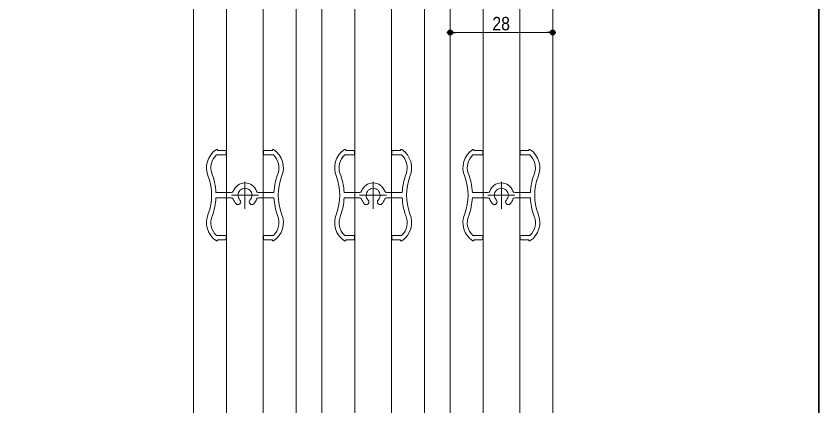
# Model space of a CAD drawing. Units: millimetres, scale not verified. Extents: x -4547 to 4547, y -2305 to 2305.
# Drawn here: x 16 to 1659, y -1036 to -237 of the extents above; entities that cross this region are included whole.
import ezdxf
from ezdxf.enums import TextEntityAlignment as Align

# ---------------------------------------------------------------- set-up
doc = ezdxf.new("R2010")
doc.units = ezdxf.units.MM
doc.header["$LTSCALE"] = 20
doc.header["$PDMODE"] = 32
doc.header["$PDSIZE"] = 10
for name, color, linetype, lineweight in [('0-0_3一般', 7, 'Continuous', 15), ('0-1_2寸法-1', 7, 'Continuous', 15), ('0-2_0', 7, 'Continuous', 25), ('0-5_1図面枠', 7, 'Continuous', 20)]:
    doc.layers.add(name, color=color, linetype=linetype, lineweight=lineweight)
doc.layers.add('0-3_Defpoints', color=7, linetype='Continuous')
doc.styles.add('ＭＳ Ｐゴシック', font='')
doc.styles.get('ＭＳ Ｐゴシック').set_extended_font_data('MS PGothic')

# ---------------------------------------------------------------- blocks, each defined once
blk = doc.blocks.new('グループ-36')
at = {"layer": '0-0_3一般', "lineweight": 5}
for p, q in [((35372.5, -9772.5), (35327.5, -9772.5)), ((35372.5, -9817.5), (35372.5, -9772.5)), ((35702.5, -9817.5), (35372.5, -9817.5)), ((35732.5, -9967.5), (35732.5, -9847.5)), ((37262.5, -9847.5), (37262.5, -9967.5)), ((37622.5, -9817.5), (37292.5, -9817.5)), ((37622.5, -9772.5), (37622.5, -9817.5)), ((37667.5, -9772.5), (37622.5, -9772.5)), ((40622.5, -9772.5), (40577.5, -9772.5)), ((40622.5, -9817.5), (40622.5, -9772.5)), ((40952.5, -9817.5), (40622.5, -9817.5)), ((40982.5, -9967.5), (40982.5, -9847.5)), ((42512.5, -9847.5), (42512.5, -9967.5)), ((42872.5, -9817.5), (42542.5, -9817.5)), ((42872.5, -9772.5), (42872.5, -9817.5)), ((42917.5, -9772.5), (42872.5, -9772.5)), ((46232.5, -9967.5), (46232.5, -9847.5)), ((47762.5, -9847.5), (47762.5, -9967.5)), ((35331.6, -9997.5), (35702.5, -9997.5)), ((37292.5, -9997.5), (37663.5, -9997.5)), ((40581.6, -9997.5), (40952.5, -9997.5)), ((42542.5, -9997.5), (42913.5, -9997.5)), ((45831.6, -9997.5), (46202.5, -9997.5)), ((47792.5, -9997.5), (48163.5, -9997.5)), ((36497.5, -11094.8), (36497.5, -12200.3)), ((41747.5, -11094.8), (41747.5, -12200.3)), ((46997.5, -11094.8), (46997.5, -12200.3)), ((35951.3, -11535), (35308.5, -11535)), ((35308.5, -11760), (35951.3, -11760)), ((37050.3, -11647.5), (35944.8, -11647.5)), ((37686.6, -11535), (37043.8, -11535)), ((37043.8, -11760), (37686.6, -11760)), ((41201.3, -11535), (40558.5, -11535)), ((40558.5, -11760), (41201.3, -11760)), ((42300.3, -11647.5), (41194.8, -11647.5)), ((42936.6, -11535), (42293.8, -11535)), ((42293.8, -11760), (42936.6, -11760)), ((46451.3, -11535), (45808.5, -11535)), ((45808.5, -11760), (46451.3, -11760)), ((47550.3, -11647.5), (46444.8, -11647.5)), ((48186.6, -11535), (47543.8, -11535)), ((47543.8, -11760), (48186.6, -11760)), ((35702.5, -13297.5), (35331.6, -13297.5)), ((35372.5, -13477.5), (35702.5, -13477.5)), ((35372.5, -13522.5), (35372.5, -13477.5)), ((35732.5, -13447.5), (35732.5, -13327.5)), ((37262.5, -13327.5), (37262.5, -13447.5)), ((37663.5, -13297.5), (37292.5, -13297.5)), ((37292.5, -13477.5), (37622.5, -13477.5)), ((37622.5, -13477.5), (37622.5, -13522.5)), ((40952.5, -13297.5), (40581.6, -13297.5)), ((40622.5, -13477.5), (40952.5, -13477.5)), ((40622.5, -13522.5), (40622.5, -13477.5)), ((40982.5, -13447.5), (40982.5, -13327.5)), ((42512.5, -13327.5), (42512.5, -13447.5)), ((42913.5, -13297.5), (42542.5, -13297.5)), ((42542.5, -13477.5), (42872.5, -13477.5)), ((42872.5, -13477.5), (42872.5, -13522.5)), ((46202.5, -13297.5), (45831.6, -13297.5)), ((46232.5, -13447.5), (46232.5, -13327.5)), ((47762.5, -13327.5), (47762.5, -13447.5)), ((48163.5, -13297.5), (47792.5, -13297.5)), ((35327.5, -13522.5), (35372.5, -13522.5)), ((37622.5, -13522.5), (37667.5, -13522.5)), ((40577.5, -13522.5), (40622.5, -13522.5)), ((42872.5, -13522.5), (42917.5, -13522.5))]:
    blk.add_line(p, q, dxfattribs=at)
for points in [[(46202.5, -9817.5), (45872.5, -9817.5), (45872.5, -9772.5), (45827.5, -9772.5)], [(48167.5, -9772.5), (48122.5, -9772.5), (48122.5, -9817.5), (47792.5, -9817.5)], [(45827.5, -13522.5), (45872.5, -13522.5), (45872.5, -13477.5), (46202.5, -13477.5)], [(47792.5, -13477.5), (48122.5, -13477.5), (48122.5, -13522.5), (48167.5, -13522.5)]]:
    blk.add_lwpolyline(points, dxfattribs=at)
for centre, radius, start, end in [((35822.5, -10524.2), 900, 123.36701, 203.55646), ((35702.5, -9847.5), 30, 0, 90), ((37292.5, -9847.5), 30, 90, 180), ((37172.5, -10524.2), 900, 336.44354, 56.63299), ((41072.5, -10524.2), 900, 123.36701, 203.55646), ((40952.5, -9847.5), 30, 0, 90), ((42542.5, -9847.5), 30, 90, 180), ((42422.5, -10524.2), 900, 336.44354, 56.63299), ((46322.5, -10524.2), 900, 123.36701, 203.55646), ((46202.5, -9847.5), 30, 0, 90), ((47792.5, -9847.5), 30, 90, 180), ((47672.5, -10524.2), 900, 336.44354, 56.63299), ((35822.5, -10524.2), 720, 132.99142, 197.81794), ((35702.5, -9967.5), 30, 270, 0), ((37292.5, -9967.5), 30, 180, 270), ((37172.5, -10524.2), 720, 342.18206, 47.00858), ((41072.5, -10524.2), 720, 132.99142, 197.81794), ((40952.5, -9967.5), 30, 270, 0), ((42542.5, -9967.5), 30, 180, 270), ((42422.5, -10524.2), 720, 342.18206, 47.00858), ((46322.5, -10524.2), 720, 132.99142, 197.81794), ((46202.5, -9967.5), 30, 270, 0), ((47792.5, -9967.5), 30, 180, 270), ((47672.5, -10524.2), 720, 342.18206, 47.00858), ((32881.1, -11647.5), 2430, 2.65353, 21.81556), ((40114, -11647.5), 2430, 158.18444, 177.34647), ((38131.1, -11647.5), 2430, 2.65353, 21.81556), ((45364, -11647.5), 2430, 158.18444, 177.34647), ((43381.1, -11647.5), 2430, 2.65353, 21.81556), ((50614, -11647.5), 2430, 158.18444, 177.34647), ((32881.1, -11647.5), 2250, 340.15929, 19.84071), ((36497.5, -11647.5), 502.5, 18.94591, 161.05409), ((40114, -11647.5), 2250, 160.15929, 199.84071), ((38131.1, -11647.5), 2250, 340.15929, 19.84071), ((41747.5, -11647.5), 502.5, 18.94591, 161.05409), ((45364, -11647.5), 2250, 160.15929, 199.84071), ((43381.1, -11647.5), 2250, 340.15929, 19.84071), ((46997.5, -11647.5), 502.5, 18.94591, 161.05409), ((50614, -11647.5), 2250, 160.15929, 199.84071), ((35951.3, -11460), 75, 270, 341.05409), ((36497.5, -11647.5), 285, 316.03297, 223.96703), ((37043.8, -11460), 75, 198.94591, 270), ((41201.3, -11460), 75, 270, 341.05409), ((41747.5, -11647.5), 285, 316.03297, 223.96703), ((42293.8, -11460), 75, 198.94591, 270), ((46451.3, -11460), 75, 270, 341.05409), ((46997.5, -11647.5), 285, 316.03297, 223.96703), ((47543.8, -11460), 75, 198.94591, 270), ((32881.1, -11647.5), 2430, 340.0113, 357.34647), ((35951.3, -11835), 75, 18.94591, 90), ((36497.5, -11647.5), 502.5, 198.94591, 223.96703), ((36497.5, -11647.5), 502.5, 316.03297, 341.05409), ((37043.8, -11835), 75, 90, 161.05409), ((40114, -11647.5), 2430, 182.65353, 199.9887), ((38131.1, -11647.5), 2430, 340.0113, 357.34647), ((41201.3, -11835), 75, 18.94591, 90), ((41747.5, -11647.5), 502.5, 198.94591, 223.96703), ((41747.5, -11647.5), 502.5, 316.03297, 341.05409), ((42293.8, -11835), 75, 90, 161.05409), ((45364, -11647.5), 2430, 182.65353, 199.9887), ((43381.1, -11647.5), 2430, 340.0113, 357.34647), ((46451.3, -11835), 75, 18.94591, 90), ((46997.5, -11647.5), 502.5, 198.94591, 223.96703), ((46997.5, -11647.5), 502.5, 316.03297, 341.05409), ((47543.8, -11835), 75, 90, 161.05409), ((50614, -11647.5), 2430, 182.65353, 199.9887), ((36214.2, -11920.9), 108.8, 223.96703, 43.96703), ((36780.9, -11920.9), 108.8, 136.03297, 316.03297), ((41464.2, -11920.9), 108.8, 223.96703, 43.96703), ((42030.9, -11920.9), 108.8, 136.03297, 316.03297), ((46714.2, -11920.9), 108.8, 223.96703, 43.96703), ((47280.9, -11920.9), 108.8, 136.03297, 316.03297), ((35822.5, -12770.9), 900, 156.44354, 236.63299), ((35822.5, -12770.9), 720, 156.01368, 227.00858), ((37172.5, -12770.9), 720, 312.99142, 23.98632), ((37172.5, -12770.9), 900, 303.36701, 23.55646), ((41072.5, -12770.9), 900, 156.44354, 236.63299), ((41072.5, -12770.9), 720, 156.01368, 227.00858), ((42422.5, -12770.9), 720, 312.99142, 23.98632), ((42422.5, -12770.9), 900, 303.36701, 23.55646), ((46322.5, -12770.9), 900, 156.44354, 236.63299), ((46322.5, -12770.9), 720, 156.01368, 227.00858), ((47672.5, -12770.9), 720, 312.99142, 23.98632), ((47672.5, -12770.9), 900, 303.36701, 23.55646), ((35702.5, -13327.5), 30, 0, 90), ((35702.5, -13447.5), 30, 270, 0), ((37292.5, -13327.5), 30, 90, 180), ((37292.5, -13447.5), 30, 180, 270), ((40952.5, -13327.5), 30, 0, 90), ((40952.5, -13447.5), 30, 270, 0), ((42542.5, -13327.5), 30, 90, 180), ((42542.5, -13447.5), 30, 180, 270), ((46202.5, -13327.5), 30, 0, 90), ((46202.5, -13447.5), 30, 270, 0), ((47792.5, -13327.5), 30, 90, 180), ((47792.5, -13447.5), 30, 180, 270)]:
    blk.add_arc(centre, radius, start, end, dxfattribs=at)
blk = doc.blocks.new('グループ-45')
at = {"layer": '0-0_3一般', "lineweight": 5}
for p, q in [((34397.6, -31971.3), (34397.6, 7044)), ((34397.6, 7044), (35747.6, 7044)), ((37247.6, 7044), (37247.6, -31971.3)), ((38597.6, 7044), (38597.6, -31971.3)), ((39647.6, -31971.3), (39647.6, 7044)), ((39647.6, 7044), (40997.6, 7044)), ((42497.6, 7044), (42497.6, -31971.3)), ((46247.6, -31971.3), (46247.6, 7044)), ((47747.6, 7044), (47747.6, -31971.3)), ((35747.6, -31971.3), (34397.6, -31971.3)), ((37247.6, -31971.3), (35747.6, -31971.3)), ((38597.6, -31971.3), (37247.6, -31971.3)), ((43847.6, -31971.3), (42497.6, -31971.3)), ((46247.6, -31971.3), (44897.6, -31971.3)), ((47747.6, -31971.3), (46247.6, -31971.3)), ((49097.6, -31971.3), (47747.6, -31971.3))]:
    blk.add_line(p, q, dxfattribs=at)
for points in [[(35747.6, -31971.3), (35747.6, 7044), (37247.6, 7044), (38597.6, 7044)], [(40997.6, -31971.3), (40997.6, 7044), (42497.6, 7044), (43847.6, 7044), (43847.6, -31971.3)], [(44897.6, -31971.3), (44897.6, 7044), (46247.6, 7044), (47747.6, 7044), (49097.6, 7044), (49097.6, -31971.3)], [(42497.6, -31971.3), (40997.6, -31971.3), (39647.6, -31971.3)]]:
    blk.add_lwpolyline(points, dxfattribs=at)
blk = doc.blocks.new('グループ-52')
at = {"layer": '0-0_3一般'}
for name in ['グループ-45', 'グループ-36']:
    blk.add_blockref(name, (0, 0), dxfattribs=at)
blk = doc.blocks.new('_Dot')
at = {"layer": '0-2_0'}
blk.add_line((-10, 0), (-20, 0), dxfattribs=at)
for points in [[(0, 0), (-10, 0), (-9.92, 1.25)], [(0, 0), (-9.92, -1.25), (-10, 0)], [(0, 0), (-9.92, 1.25), (-9.69, 2.49)], [(0, 0), (-9.69, -2.49), (-9.92, -1.25)], [(0, 0), (-9.69, 2.49), (-9.3, 3.68)], [(0, 0), (-9.3, -3.68), (-9.69, -2.49)], [(0, 0), (-9.3, 3.68), (-8.76, 4.82)], [(0, 0), (-8.76, -4.82), (-9.3, -3.68)], [(0, 0), (-8.76, 4.82), (-8.09, 5.88)], [(0, 0), (-8.09, -5.88), (-8.76, -4.82)], [(0, 0), (-8.09, 5.88), (-7.29, 6.85)], [(0, 0), (-7.29, -6.85), (-8.09, -5.88)], [(0, 0), (-7.29, 6.85), (-6.37, 7.71)], [(0, 0), (-6.37, -7.71), (-7.29, -6.85)], [(0, 0), (-6.37, 7.71), (-5.36, 8.44)], [(0, 0), (-5.36, -8.44), (-6.37, -7.71)], [(0, 0), (-5.36, 8.44), (-4.26, 9.05)], [(0, 0), (-4.26, -9.05), (-5.36, -8.44)], [(0, 0), (-4.26, 9.05), (-3.09, 9.51)], [(0, 0), (-3.09, -9.51), (-4.26, -9.05)], [(0, 0), (-3.09, 9.51), (-1.87, 9.82)], [(0, 0), (-1.87, -9.82), (-3.09, -9.51)], [(0, 0), (-1.87, 9.82), (-0.63, 9.98)], [(0, 0), (-0.63, -9.98), (-1.87, -9.82)], [(0, 0), (-0.63, 9.98), (0.63, 9.98)], [(0, 0), (0.63, -9.98), (-0.63, -9.98)], [(0, 0), (0.63, 9.98), (1.87, 9.82)], [(0, 0), (1.87, 9.82), (3.09, 9.51)], [(0, 0), (3.09, 9.51), (4.26, 9.05)], [(0, 0), (4.26, 9.05), (5.36, 8.44)], [(0, 0), (5.36, 8.44), (6.37, 7.71)], [(0, 0), (6.37, 7.71), (7.29, 6.85)], [(0, 0), (7.29, 6.85), (8.09, 5.88)], [(0, 0), (8.09, 5.88), (8.76, 4.82)], [(0, 0), (8.76, 4.82), (9.3, 3.68)], [(0, 0), (9.3, 3.68), (9.69, 2.49)], [(0, 0), (9.69, 2.49), (9.92, 1.25)], [(0, 0), (9.92, 1.25), (10, 0)], [(0, 0), (1.87, -9.82), (0.63, -9.98)], [(0, 0), (3.09, -9.51), (1.87, -9.82)], [(0, 0), (4.26, -9.05), (3.09, -9.51)], [(0, 0), (5.36, -8.44), (4.26, -9.05)], [(0, 0), (6.37, -7.71), (5.36, -8.44)], [(0, 0), (7.29, -6.85), (6.37, -7.71)], [(0, 0), (8.09, -5.88), (7.29, -6.85)], [(0, 0), (8.76, -4.82), (8.09, -5.88)], [(0, 0), (9.3, -3.68), (8.76, -4.82)], [(0, 0), (9.69, -2.49), (9.3, -3.68)], [(0, 0), (9.92, -1.25), (9.69, -2.49)], [(0, 0), (10, 0), (9.92, -1.25)]]:
    blk.add_solid(points, dxfattribs=at)
blk = doc.blocks.new('グループ-56')
at = {"layer": '0-5_1図面枠', "lineweight": 35}
blk.add_lwpolyline([(-60000, 41550), (60000, 41550), (60000, -41550), (-60000, -41550)], close=True, dxfattribs=at)
blk = doc.blocks.new('図面枠')
at = {"layer": '0-5_1図面枠'}
blk.add_blockref('グループ-56', (0, 0), dxfattribs=at)

msp = doc.modelspace()

# ---------------------------------------------------------------- linework, layer by layer
at = {"layer": '0-1_2寸法-1'}
for p, q in [((904.25, -255.35), (904.45, -255.35)), ((1114.25, -255.35), (1114.45, -255.35)), ((1103, -270.35), (915.51, -270.35))]:
    msp.add_line(p, q, dxfattribs=at)
at = {"layer": '0-3_Defpoints'}
for p in [(904.25, -270.35), (1114.25, -270.35)]:
    msp.add_point(p, dxfattribs=at)

# ---------------------------------------------------------------- block references
at = {"layer": '0-0_3一般', "xscale": 0.05, "yscale": 0.05}
msp.add_blockref('グループ-52', (-1340.62, -21.39), dxfattribs=at)
at = {"layer": '0-1_2寸法-1', "xscale": 0.5627563, "yscale": 0.5627563, "rotation": 180}
msp.add_blockref('_Dot', (904.25, -270.35), dxfattribs=at)
at = {"layer": '0-1_2寸法-1', "xscale": 0.5627563, "yscale": 0.5627563}
msp.add_blockref('_Dot', (1114.25, -270.35), dxfattribs=at)
at = {"layer": '0-5_1図面枠', "xscale": 0.05, "yscale": 0.05}
msp.add_blockref('図面枠', (-1340.62, -21.39), dxfattribs=at)

# ---------------------------------------------------------------- texts
at = {"layer": '0-1_2寸法-1', "style": 'ＭＳ Ｐゴシック', "width": 0.9}
msp.add_text('28', height=27.57, dxfattribs=at).set_placement((990.73, -274.14), align=Align.BOTTOM_LEFT)

doc.saveas('drawing.dxf')
